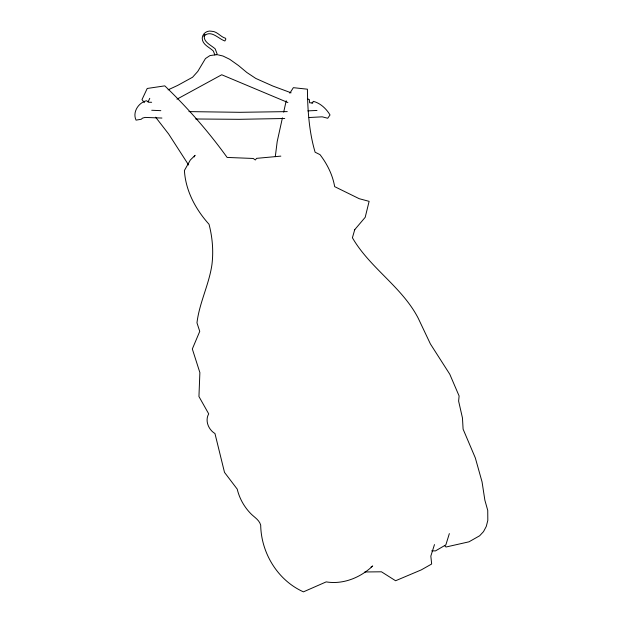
<?xml version="1.0" encoding="UTF-8"?>
<svg xmlns="http://www.w3.org/2000/svg" width="623" height="623" viewBox="0 0 623 623"><rect width="100%" height="100%" fill="white"/><g stroke="black" fill="none" stroke-linecap="round" stroke-linejoin="round"><path stroke-width="0.93" d="M275.296 156.669L277.196 141.553L282.429 117.84M283.683 112.148L286.198 100.762M354.775 229.537L352.408 237.76C369.937 268.054 401.983 286.853 418.165 318.112L430.407 343.951L449.767 374.213L459.112 395.979L458.614 401.103L462.468 418.01L463.099 429.146L475.326 457.913L482.054 481.898L484.865 500.168L487.739 510.408L487.817 520.4L486.275 526.427L483.51 531.637L479.632 535.78L468.979 541.823L445.982 547.017L444.705 545.701M449.339 533.607L445.866 544.86L435.477 550.903L431.716 550.825M434.48 544.588L430.828 556.09L431.661 564.01L421.296 569.881L395.589 580.745L381.455 571.797L364.79 571.976M148.017 102.016L149.777 98.325M194.158 156.941L195.077 155.329L190.334 160.01L184.416 170.484C185.561 190.7 195.661 209.437 209.024 224.264C212.443 237.347 213.596 251.053 211.952 264.495C209.11 284.493 199.391 302.646 196.969 322.839L199.749 331.374L192.328 348.973L199.874 372.577L198.947 396.54L208.705 413.859C204.741 420.704 208.526 429.699 214.966 433.538L224.506 472.382L237.238 489.148C239.302 497.956 243.78 506.141 249.932 512.752C253.514 516.864 259.16 519.473 260.694 525.111C261.123 552.827 277.624 580.348 303.448 591.85L326.187 581.89C343.148 584.678 360.444 577.669 372.686 565.988L371.059 566.985M289.835 93.193L293.355 87.672L307.419 89.198C307.653 110.349 309.086 131.866 315.113 152.207L320.004 154.636C327.184 164.02 332.674 174.915 334.652 186.635L359.214 198.698L369.12 201.346L365.195 217.318L354.37 230.082M311.991 103.34L313.338 101.323C320.51 103.262 326.281 108.706 330.034 114.951L327.721 118.253L322.231 116.828L309.094 117.521M176.963 99.182L221.726 74.76L287.896 102.53M168.109 89.844L177.711 85.398L192.585 77.229L197.764 71.45L205.458 58.554L209.928 55.603L216.056 54.723M280.848 156.124L256.583 158.351L255.329 159.979L253.226 158.468L227.122 157.432C208.612 131.718 187.64 107.795 164.784 85.865L147.215 88.466L141.997 99.602L144.372 102.663M316.998 110.458L307.871 110.878M284.727 118.487L239.185 119.32L195.669 118.985M287.258 111.61L239.917 112.311L188.933 111.61M312.917 102.826L309.615 102.811L309.343 99.579L307.521 98.901M151.654 102.273L148.959 102.258L146.413 100.731C138.322 102.787 132.31 112.257 136.055 120.138L141.164 119.266L142.644 118.074L145.097 117.42L161.925 118.051M151.724 110.263L160.82 110.66M216.422 54.754L217.458 54.84L215.176 48.843C211.127 45.121 201.844 41.468 204.827 34.374L203.9 36.22C210.909 29.265 218.136 38.681 224.88 40.986L225.838 39.171L225.565 38.276C220.449 36.897 217.388 31.438 211.727 31.267C207.186 30.169 202.568 33.354 202.226 38.065C202.179 44.747 209.453 47.114 213.378 51.078L214.865 54.995M218.315 54.917L222.964 56.015L229.677 59.278L238.554 65.579L246.825 72.478L255.788 78.436L272.882 86.052L291.112 92.811M155.625 117.194L168.654 134.023L188.605 164.986"/></g></svg>
